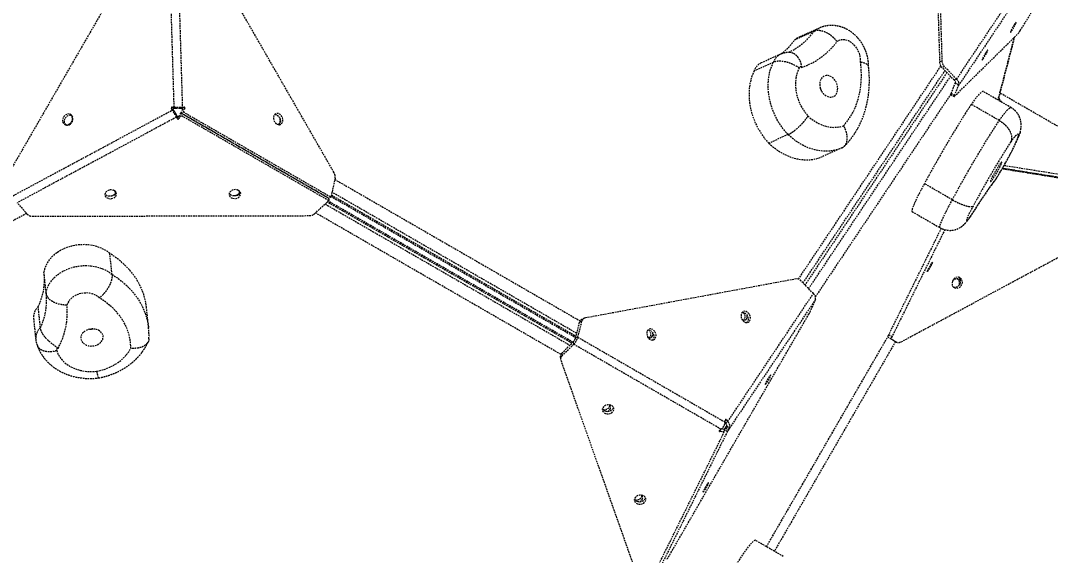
# Model space of a CAD drawing. Header units: millimetres. Extents: x -5934 to 4978, y -3536 to 3518.
# Drawn here: x -1620 to -827, y 339 to 751 of the extents above; entities that cross this region are included whole.
import ezdxf

# ---------------------------------------------------------------- set-up
doc = ezdxf.new("R2010")
doc.units = ezdxf.units.MM
doc.linetypes.add('HIDDEN', pattern=[1.905, 1.27, -0.635])
for name, color, linetype in [('DIKOM_ОБЪЕКТ', 7, 'Continuous'), ('DIKOM_РАЗМЕР_ЗОНА', 7, 'Continuous'), ('DIKOM_РАЗМЕР_ОБЪЕКТА', 7, 'Continuous')]:
    doc.layers.add(name, color=color, linetype=linetype)
doc.styles.add('style1', font='arialbd.ttf', dxfattribs={"width": 0.8})
doc.dimstyles.new('1-50', dxfattribs={"dimtxt": 300, "dimasz": 200, "dimexe": 100, "dimexo": 0, "dimgap": 100, "dimtad": 1, "dimtxsty": 'style1', "dimcen": 200, "dimclrd": 7, "dimclre": 7, "dimclrt": 7, "dimadec": 1, "dimazin": 2, "dimtfac": 1, "dimtmove": 0, "dimatfit": 2, "dimfxl": 0, "dimlwd": 25, "dimlwe": 18, "dimarcsym": 0})

# ---------------------------------------------------------------- blocks, each defined once
blk = doc.blocks.new('*D0')
at = {"layer": 'Defpoints', "color": 0, "transparency": 16777216}
for p in [(-2296.89, 639), (2643.2, 244.5), (2643.2, -1241.2)]:
    blk.add_point(p, dxfattribs=at)
at = {"layer": 'DIKOM_РАЗМЕР_ОБЪЕКТА', "color": 7, "lineweight": 18, "transparency": 16777216}
for p, q in [((-2296.89, 639), (-2296.89, -1341.2)), ((2643.2, 244.5), (2643.2, -1341.2))]:
    blk.add_line(p, q, dxfattribs=at)
at = {"layer": 'DIKOM_РАЗМЕР_ОБЪЕКТА', "color": 7, "lineweight": 25, "transparency": 16777216}
blk.add_line((-2096.89, -1241.2), (2443.2, -1241.2), dxfattribs=at)
at = {"layer": 'DIKOM_РАЗМЕР_ОБЪЕКТА', "color": 7, "transparency": 16777216}
for points in [[(-2096.89, -1207.86), (-2096.89, -1274.53), (-2296.89, -1241.2)], [(2443.2, -1207.86), (2443.2, -1274.53), (2643.2, -1241.2)]]:
    blk.add_solid(points, dxfattribs=at)
at = {"layer": 'DIKOM_РАЗМЕР_ОБЪЕКТА', "color": 7, "transparency": 16777216, "insert": (101.53, -873.15), "char_height": 300, "attachment_point": 5, "style": 'style1'}
blk.add_mtext('{\\fArial|b0|i0|c204|p34;\\H1.75x;4950}', dxfattribs=at)
blk = doc.blocks.new('*D1')
at = {"layer": 'Defpoints', "color": 0, "transparency": 16777216}
for p in [(-1315.67, 1399.62), (-2761.53, -516.72), (2199.14, -516.72)]:
    blk.add_point(p, dxfattribs=at)
at = {"layer": 'DIKOM_РАЗМЕР_ОБЪЕКТА', "color": 7, "lineweight": 18, "transparency": 16777216}
for p, q in [((-1315.67, 1399.62), (-2861.53, 1399.62)), ((2199.14, -516.72), (-2861.53, -516.72))]:
    blk.add_line(p, q, dxfattribs=at)
at = {"layer": 'DIKOM_РАЗМЕР_ОБЪЕКТА', "color": 7, "lineweight": 25, "transparency": 16777216}
blk.add_line((-2761.53, 1199.62), (-2761.53, -316.72), dxfattribs=at)
at = {"layer": 'DIKOM_РАЗМЕР_ОБЪЕКТА', "color": 7, "transparency": 16777216}
for points in [[(-2794.86, 1199.62), (-2728.19, 1199.62), (-2761.53, 1399.62)], [(-2794.86, -316.72), (-2728.19, -316.72), (-2761.53, -516.72)]]:
    blk.add_solid(points, dxfattribs=at)
at = {"layer": 'DIKOM_РАЗМЕР_ОБЪЕКТА', "color": 7, "transparency": 16777216, "insert": (-3129.58, 684.6), "char_height": 300, "attachment_point": 5, "rotation": 90, "style": 'style1'}
blk.add_mtext('{\\fArial|b0|i0|c204|p34;\\H1.75x;1950}', dxfattribs=at)
blk = doc.blocks.new('*D2')
at = {"layer": 'Defpoints', "color": 0, "transparency": 16777216}
for p in [(-2311.07, 3518.49), (-5291.95, -2644.37), (2643.33, -2644.37)]:
    blk.add_point(p, dxfattribs=at)
at = {"layer": 'DIKOM_РАЗМЕР_ЗОНА', "color": 7, "lineweight": 18, "transparency": 16777216}
for p, q in [((-2311.07, 3518.49), (-5391.95, 3518.49)), ((2643.33, -2644.37), (-5391.95, -2644.37))]:
    blk.add_line(p, q, dxfattribs=at)
at = {"layer": 'DIKOM_РАЗМЕР_ЗОНА', "color": 7, "lineweight": 25, "transparency": 16777216}
blk.add_line((-5291.95, 3318.49), (-5291.95, -2444.37), dxfattribs=at)
at = {"layer": 'DIKOM_РАЗМЕР_ЗОНА', "color": 7, "transparency": 16777216}
for points in [[(-5325.28, 3318.49), (-5258.61, 3318.49), (-5291.95, 3518.49)], [(-5325.28, -2444.37), (-5258.61, -2444.37), (-5291.95, -2644.37)]]:
    blk.add_solid(points, dxfattribs=at)
at = {"layer": 'DIKOM_РАЗМЕР_ЗОНА', "color": 7, "transparency": 16777216, "insert": (-5660, 631.36), "char_height": 300, "attachment_point": 5, "rotation": 90, "style": 'style1'}
blk.add_mtext('{\\fArial|b0|i0|c204|p34;\\H1.75x;6150}', dxfattribs=at)
blk = doc.blocks.new('*D3')
at = {"layer": 'Defpoints', "color": 0, "transparency": 16777216}
for p in [(-4645.22, 715.38), (4976.69, 143.64), (4976.69, -3436.45)]:
    blk.add_point(p, dxfattribs=at)
at = {"layer": 'DIKOM_РАЗМЕР_ЗОНА', "color": 7, "lineweight": 18, "transparency": 16777216}
for p, q in [((-4645.22, 715.38), (-4645.22, -3536.45)), ((4976.69, 143.64), (4976.69, -3536.45))]:
    blk.add_line(p, q, dxfattribs=at)
at = {"layer": 'DIKOM_РАЗМЕР_ЗОНА', "color": 7, "lineweight": 25, "transparency": 16777216}
blk.add_line((-4445.22, -3436.45), (4776.69, -3436.45), dxfattribs=at)
at = {"layer": 'DIKOM_РАЗМЕР_ЗОНА', "color": 7, "transparency": 16777216}
for points in [[(-4445.22, -3403.11), (-4445.22, -3469.78), (-4645.22, -3436.45)], [(4776.69, -3403.11), (4776.69, -3469.78), (4976.69, -3436.45)]]:
    blk.add_solid(points, dxfattribs=at)
at = {"layer": 'DIKOM_РАЗМЕР_ЗОНА', "color": 7, "transparency": 16777216, "insert": (87.74, -3068.4), "char_height": 300, "attachment_point": 5, "style": 'style1'}
blk.add_mtext('{\\fArial|b0|i0|c204|p34;\\H1.75x;9600}', dxfattribs=at)

msp = doc.modelspace()

# ---------------------------------------------------------------- linework, layer by layer
at = {"layer": 'DIKOM_ОБЪЕКТ', "color": 7, "linetype": 'HIDDEN', "lineweight": 15}
for p, q in [((-918.229, 923.556), (-912.098, 719.335)), ((-916.452, 924.351), (-910.321, 720.131)), ((-1522.399, 818.884), (-1629.819, 632.844)), ((-1501.923, 684.555), (-1506.097, 823.875)), ((-1499.811, 823.888), (-1495.637, 684.568)), ((-1378.64, 633.908), (-1484.949, 818.962)), ((-898.964, 706.068), (-832.984, 804.884)), ((-831.363, 800.305), (-897.343, 701.49)), ((-849.966, 743.533), (-841.682, 756.858)), ((-1009.048, 742.896), (-1023.856, 736.269)), ((-1004.958, 745.484), (-1019.766, 738.857)), ((-900.663, 692.853), (-851.735, 741.035)), ((-867.062, 689.945), (-854.512, 738.301)), ((-866.811, 689.799), (-854.123, 738.684)), ((-1034.726, 725.272), (-1049.534, 718.645)), ((-1040.289, 719.029), (-1055.097, 712.402)), ((-1020.847, 551.861), (-911.122, 716.181)), ((-912.098, 719.335), (-910.321, 720.131)), ((-908.546, 715.953), (-910.323, 715.157)), ((-900.741, 705.273), (-910.323, 715.157)), ((-898.964, 706.068), (-908.546, 715.953)), ((-1017.304, 548.916), (-907.938, 712.697)), ((-906.458, 711.171), (-1015.824, 547.389)), ((-1012.994, 544.469), (-903.628, 708.251)), ((-903.244, 695.164), (-899.931, 702.984)), ((-898.964, 706.068), (-900.741, 705.273)), ((-900.656, 693.67), (-897.343, 701.49)), ((-897.343, 701.49), (-899.931, 702.984)), ((-903.467, 694.567), (-1007.796, 538.329)), ((-903.493, 694.205), (-900.905, 692.711)), ((-903.244, 695.164), (-900.656, 693.67)), ((-856.935, 684.097), (-878.498, 696.547)), ((-866.457, 691.161), (-864.71, 688.586)), ((-763.37, 636.391), (-865.386, 695.287)), ((-1503.246, 682.264), (-1503.99, 683.471)), ((-1502.624, 682.682), (-1503.99, 683.471)), ((-1503.34, 684.596), (-1501.923, 684.555)), ((-1501.974, 683.807), (-1503.34, 684.596)), ((-1501.88, 681.476), (-1502.624, 682.682)), ((-1501.974, 683.807), (-1500.557, 683.766)), ((-1500.557, 683.766), (-1501.923, 684.555)), ((-1497.414, 683.773), (-1495.637, 684.568)), ((-1497.414, 683.773), (-1496.149, 683.82)), ((-1495.505, 682.697), (-1496.779, 680.115)), ((-1496.149, 683.82), (-1494.372, 684.615)), ((-1495.637, 684.568), (-1494.372, 684.615)), ((-1495.505, 682.697), (-1493.727, 683.492)), ((-1493.727, 683.492), (-1495.002, 680.91)), ((-866.169, 674.216), (-887.732, 686.666)), ((-1625.992, 616.23), (-1503.246, 682.264)), ((-1500.114, 676.814), (-1622.86, 610.779)), ((-1501.88, 681.476), (-1503.246, 682.264)), ((-1500.314, 678.75), (-1500.114, 676.814)), ((-1499.722, 677.632), (-1500.314, 678.75)), ((-1499.522, 675.695), (-1500.114, 676.814)), ((-1499.722, 677.632), (-1499.522, 675.695)), ((-1496.829, 680.029), (-1498.428, 677.634)), ((-1498.428, 677.634), (-1498.228, 675.698)), ((-1496.629, 678.092), (-1498.228, 675.698)), ((-1496.829, 680.029), (-1496.629, 678.092)), ((-1382.984, 614.297), (-1496.829, 680.029)), ((-1496.779, 680.115), (-1495.002, 680.91)), ((-1496.779, 680.115), (-1382.934, 614.383)), ((-1382.785, 612.36), (-1496.629, 678.092)), ((-1495.002, 680.91), (-1381.157, 615.178)), ((-1028.905, 663.312), (-1043.713, 656.685)), ((-987.331, 653.075), (-1002.139, 646.447)), ((-754.936, 619.33), (-863.988, 636.788)), ((-756.302, 620.119), (-863.687, 637.31)), ((-863.637, 637.397), (-756.305, 620.214)), ((-862.364, 639.607), (-755.028, 622.424)), ((-1377.904, 629.679), (-1381.157, 615.178)), ((-1378.112, 628.754), (-1189.045, 519.596)), ((-902.262, 613.032), (-923.825, 625.481)), ((-1393.717, 602.294), (-1382.785, 612.36)), ((-1195.395, 502.424), (-1383.95, 611.286)), ((-1194.622, 503.185), (-1383.145, 612.028)), ((-1382.984, 614.297), (-1382.785, 612.36)), ((-1381.157, 615.178), (-1382.934, 614.383)), ((-1381.044, 615.686), (-1192.514, 506.838)), ((-1380.804, 616.754), (-1192.241, 507.888)), ((-1191.693, 509.999), (-1380.322, 618.904)), ((-1615.083, 601.937), (-1622.86, 610.779)), ((-1385.571, 609.794), (-1196.95, 500.893)), ((-933.305, 603.95), (-911.742, 591.501)), ((-1615.593, 602.516), (-1820.083, 492.49)), ((-1611.164, 600.371), (-1397.747, 600.816)), ((-1203.939, 493.803), (-1392.997, 602.956)), ((-941.67, 503.538), (-762.279, 600.066)), ((-910.875, 591.08), (-951.326, 509.112)), ((-908.08, 590.006), (-948.739, 507.618)), ((-1549.809, 555.518), (-1551.474, 571.656)), ((-1600.575, 541.124), (-1602.239, 557.261)), ((-1022.581, 552.014), (-1185.202, 521.881)), ((-1009.369, 540.73), (-1018.951, 550.615)), ((-1600.576, 541.114), (-1600.446, 539.963)), ((-1075.354, 441.92), (-1009.369, 540.73)), ((-1007.748, 536.151), (-1073.733, 437.341)), ((-1011.061, 528.331), (-1007.748, 536.151)), ((-1604.98, 514.428), (-1606.645, 530.566)), ((-1521.597, 514.024), (-1523.262, 530.162)), ((-1120.036, 339.239), (-1012.924, 524.735)), ((-1610.281, 521.528), (-1608.617, 505.391)), ((-1192.653, 506.303), (-1189.473, 518.553)), ((-1190.876, 507.098), (-1187.696, 519.348)), ((-1187.696, 519.348), (-1189.473, 518.553)), ((-1185.865, 521.675), (-1187.642, 520.88)), ((-951.326, 509.112), (-948.739, 507.618)), ((-1203.25, 494.693), (-1194.23, 503.571)), ((-1203.05, 492.757), (-1194.031, 501.634)), ((-1194.031, 501.634), (-1194.23, 503.571)), ((-1080.511, 436.085), (-1194.031, 501.634)), ((-1190.876, 507.098), (-1192.653, 506.303)), ((-1190.876, 507.098), (-1077.357, 441.549)), ((-1045.504, 345.501), (-952.057, 507.356)), ((-1045.479, 345.487), (-952.07, 507.278)), ((-946.081, 503.705), (-1039.441, 342.001)), ((-952.048, 507.149), (-952.12, 507.191)), ((-952.048, 507.149), (-952.12, 507.191)), ((-949.455, 505.651), (-952.042, 507.145)), ((-948.731, 505.234), (-949.455, 505.651)), ((-945.681, 503.473), (-949.094, 505.444)), ((-947.047, 504.262), (-948.803, 505.276)), ((-947.047, 504.262), (-945.681, 503.473)), ((-1203.25, 494.693), (-1203.05, 492.757)), ((-1204.351, 491.944), (-1204.151, 490.008)), ((-1203.998, 489.331), (-1148.962, 333.879)), ((-1077.193, 437.062), (-1078.155, 435.958)), ((-1077.357, 441.549), (-1077.252, 443.043)), ((-1077.27, 442.776), (-1076.268, 443.225)), ((-1077.193, 437.062), (-1074.605, 435.568)), ((-1077.131, 441.125), (-1075.354, 441.92)), ((-1076.321, 438.835), (-1076.543, 438.187)), ((-1076.543, 438.187), (-1073.956, 436.692)), ((-1076.321, 438.835), (-1073.733, 437.341)), ((-1076.268, 443.225), (-1075.354, 441.92)), ((-1073.733, 437.341), (-1073.956, 436.692)), ((-1130.775, 327.157), (-1078.031, 434.008)), ((-1075.567, 434.464), (-1128.312, 327.613)), ((-1081.753, 435.248), (-1080.511, 436.085)), ((-1081.531, 435.397), (-1081.419, 434.305)), ((-1078.031, 434.008), (-1081.419, 434.305)), ((-1078.23, 435.944), (-1080.453, 436.139)), ((-1078.23, 435.944), (-1078.031, 434.008)), ((-1078.155, 435.958), (-1078.218, 435.829)), ((-1078.155, 435.958), (-1075.567, 434.464)), ((-1074.605, 435.568), (-1075.567, 434.464)), ((-1032.524, 338.007), (-1054.087, 350.457))]:
    msp.add_line(p, q, dxfattribs=at)
at = {"layer": 'DIKOM_ОБЪЕКТ', "color": 7, "linetype": 'HIDDEN', "lineweight": 15, "flags": 128}
for points in [[(-854.609, 748.045), (-855.252, 746.997), (-855.892, 745.888), (-856.479, 744.807), (-856.965, 743.842), (-857.31, 743.071), (-857.487, 742.556), (-857.48, 742.34), (-857.292, 742.439), (-856.936, 742.846), (-856.442, 743.527), (-855.85, 744.428), (-855.208, 745.476), (-854.567, 746.585), (-853.98, 747.666), (-853.494, 748.631), (-853.149, 749.402), (-852.973, 749.917), (-852.979, 750.133), (-853.168, 750.034), (-853.523, 749.627), (-854.017, 748.946), (-854.609, 748.045)], [(-1019.766, 738.857), (-1021.863, 737.735), (-1023.856, 736.269)], [(-1009.048, 742.896), (-1007.055, 744.362), (-1004.964, 745.482)], [(-972.976, 719.198), (-972.981, 721.388), (-973.292, 723.621), (-973.903, 725.837), (-974.797, 727.975), (-975.949, 729.976), (-977.328, 731.786), (-978.895, 733.355), (-980.609, 734.639), (-982.421, 735.605), (-984.283, 736.225), (-986.143, 736.483), (-987.95, 736.371), (-989.656, 735.892), (-991.213, 735.06)], [(-876.538, 726.451), (-877.18, 725.403), (-877.821, 724.294), (-878.408, 723.213), (-878.893, 722.248), (-879.238, 721.477), (-879.415, 720.962), (-879.409, 720.746), (-879.22, 720.845), (-878.864, 721.252), (-878.37, 721.933), (-877.778, 722.834), (-877.136, 723.881), (-876.495, 724.991), (-875.908, 726.071), (-875.423, 727.037), (-875.077, 727.808), (-874.901, 728.323), (-874.907, 728.539), (-875.096, 728.44), (-875.452, 728.033), (-875.945, 727.352), (-876.538, 726.451)], [(-1028.905, 663.312), (-1031.436, 666.179), (-1033.784, 669.258), (-1035.929, 672.525), (-1037.856, 675.954), (-1039.548, 679.517), (-1040.992, 683.185), (-1042.176, 686.928), (-1043.09, 690.717), (-1043.727, 694.521), (-1044.082, 698.309), (-1044.152, 702.051), (-1043.937, 705.715), (-1043.437, 709.274), (-1042.658, 712.697), (-1041.606, 715.957), (-1040.289, 719.029)], [(-1020.255, 714.713), (-1021.393, 712.238), (-1022.262, 709.566), (-1022.85, 706.73), (-1023.15, 703.766), (-1023.159, 700.711), (-1022.876, 697.604), (-1022.304, 694.483), (-1021.452, 691.388), (-1020.33, 688.358), (-1018.951, 685.429), (-1017.334, 682.64), (-1015.498, 680.025), (-1013.466, 677.617)], [(-1018.475, 715.171), (-1018.729, 715.402), (-1019.011, 715.557), (-1019.304, 715.625), (-1019.585, 715.601), (-1019.837, 715.488), (-1020.041, 715.292), (-1020.184, 715.028), (-1020.255, 714.713)], [(-986.026, 670.157), (-983.49, 673.16), (-981.187, 676.427), (-979.129, 679.941), (-977.327, 683.682), (-975.79, 687.631), (-974.528, 691.767), (-973.546, 696.066), (-972.85, 700.507), (-972.443, 705.066), (-972.329, 709.717), (-972.507, 714.436), (-972.976, 719.198)], [(-1055.097, 712.402), (-1056.414, 709.33), (-1057.466, 706.07), (-1058.245, 702.646), (-1058.745, 699.088), (-1058.96, 695.423), (-1058.89, 691.682), (-1058.535, 687.894), (-1057.898, 684.09), (-1056.984, 680.301), (-1055.8, 676.558), (-1054.356, 672.89), (-1052.664, 669.327), (-1050.738, 665.898), (-1048.592, 662.631), (-1046.244, 659.551), (-1043.713, 656.685)], [(-993.969, 706.686), (-995.242, 707.693), (-996.61, 708.409), (-998.016, 708.803), (-999.402, 708.859), (-1000.712, 708.576), (-1001.891, 707.964), (-1002.893, 707.05), (-1003.676, 705.869), (-1004.207, 704.472), (-1004.466, 702.914), (-1004.44, 701.26), (-1004.133, 699.577), (-1003.555, 697.934), (-1002.731, 696.399), (-1001.694, 695.034), (-1000.487, 693.896), (-999.16, 693.03), (-997.766, 692.473), (-996.363, 692.247), (-995.008, 692.36), (-993.757, 692.81), (-992.661, 693.577), (-991.764, 694.63), (-991.104, 695.926), (-990.707, 697.411), (-990.59, 699.025), (-990.757, 700.702), (-991.202, 702.374), (-991.906, 703.971), (-992.842, 705.428), (-993.969, 706.686)], [(-900.656, 693.67), (-900.776, 693.372), (-900.863, 693.126), (-900.917, 692.934), (-900.935, 692.799), (-900.918, 692.723), (-900.867, 692.706), (-900.781, 692.75), (-900.663, 692.853)], [(-878.498, 696.547), (-878.601, 696.589), (-879.107, 696.522), (-879.809, 696.106), (-880.702, 695.344), (-881.779, 694.244), (-883.031, 692.813), (-884.448, 691.064), (-886.019, 689.009), (-887.732, 686.666)], [(-887.732, 686.666), (-890.42, 682.514), (-893.171, 678.189), (-895.973, 673.713), (-898.812, 669.107), (-901.675, 664.392), (-904.549, 659.59), (-907.419, 654.725), (-910.272, 649.818), (-913.096, 644.894), (-915.876, 639.975), (-918.599, 635.084), (-921.253, 630.245), (-923.825, 625.481)], [(-866.169, 674.216), (-864.456, 676.559), (-862.885, 678.614), (-861.468, 680.364), (-860.216, 681.794), (-859.139, 682.895), (-858.246, 683.656), (-857.544, 684.072), (-857.038, 684.14), (-856.935, 684.097)], [(-1581.829, 671.573), (-1580.947, 672.482), (-1580.305, 673.59), (-1579.955, 674.808), (-1579.924, 676.036), (-1580.216, 677.175), (-1580.807, 678.133), (-1581.648, 678.831), (-1582.672, 679.215), (-1583.796, 679.252), (-1584.929, 678.939), (-1585.979, 678.302), (-1586.86, 677.393), (-1587.502, 676.285), (-1587.853, 675.068), (-1587.884, 673.84), (-1587.592, 672.701), (-1587.001, 671.743), (-1586.16, 671.044), (-1585.136, 670.661), (-1584.012, 670.624), (-1582.879, 670.936), (-1581.829, 671.573)], [(-1585.423, 670.73), (-1585.635, 670.954), (-1586.226, 671.912), (-1586.518, 673.051), (-1586.487, 674.279), (-1586.136, 675.496), (-1585.494, 676.605), (-1584.613, 677.514), (-1583.563, 678.151), (-1582.43, 678.463), (-1581.306, 678.426), (-1581.019, 678.357)], [(-1582.235, 678.482), (-1581.649, 678.343), (-1580.926, 677.98)], [(-1423.666, 679.36), (-1424.462, 678.782), (-1425.04, 677.92), (-1425.354, 676.844), (-1425.378, 675.641), (-1425.111, 674.408), (-1424.574, 673.245), (-1423.81, 672.247), (-1422.882, 671.494), (-1421.864, 671.048), (-1420.839, 670.944), (-1419.891, 671.191), (-1419.095, 671.769), (-1418.517, 672.631), (-1418.203, 673.707), (-1418.179, 674.911), (-1418.446, 676.144), (-1418.984, 677.306), (-1419.747, 678.304), (-1420.676, 679.057), (-1421.693, 679.503), (-1422.718, 679.607), (-1423.666, 679.36)], [(-1424.429, 678.816), (-1423.471, 678.708), (-1422.453, 678.262), (-1421.524, 677.509), (-1420.761, 676.511), (-1420.223, 675.348), (-1419.956, 674.116), (-1419.98, 672.912), (-1420.294, 671.836), (-1420.872, 670.974), (-1420.905, 670.94)], [(-1013.466, 677.617), (-1010.922, 675.467), (-1008.26, 673.593), (-1005.506, 672.015), (-1002.689, 670.748), (-999.835, 669.804), (-996.975, 669.194), (-994.135, 668.923), (-991.346, 668.995), (-988.633, 669.407), (-986.026, 670.157)], [(-902.262, 613.032), (-899.69, 617.796), (-897.036, 622.635), (-894.313, 627.525), (-891.533, 632.444), (-888.709, 637.368), (-885.856, 642.275), (-882.985, 647.141), (-880.112, 651.943), (-877.249, 656.658), (-874.41, 661.264), (-871.608, 665.74), (-868.857, 670.064), (-866.169, 674.216)], [(-987.331, 653.075), (-990.543, 651.856), (-993.894, 651.016), (-997.357, 650.559), (-1000.904, 650.489), (-1004.508, 650.808), (-1008.14, 651.512), (-1011.77, 652.596), (-1015.371, 654.052), (-1018.912, 655.867), (-1022.367, 658.027), (-1025.707, 660.516), (-1028.905, 663.312)], [(-867.792, 630.547), (-866.161, 633.232), (-864.523, 635.991), (-862.9, 638.791), (-861.311, 641.596), (-859.777, 644.371), (-858.316, 647.081), (-856.948, 649.692), (-855.689, 652.172), (-854.554, 654.489), (-853.559, 656.614), (-852.716, 658.521), (-852.035, 660.186), (-851.525, 661.588)], [(-851.525, 661.588), (-851.32, 662.558), (-851.294, 663.232), (-851.448, 663.602), (-851.779, 663.665), (-852.286, 663.421), (-852.961, 662.872), (-853.8, 662.023), (-854.792, 660.882), (-855.93, 659.463), (-857.2, 657.777)], [(-1043.713, 656.685), (-1040.515, 653.888), (-1037.175, 651.4), (-1033.72, 649.24), (-1030.179, 647.425), (-1026.578, 645.969), (-1022.948, 644.885), (-1019.316, 644.181), (-1015.712, 643.862), (-1012.165, 643.932), (-1008.702, 644.389), (-1005.351, 645.229), (-1002.139, 646.447)], [(-857.2, 657.777), (-859.576, 654.075), (-862.004, 650.222), (-864.471, 646.241), (-866.965, 642.152), (-869.472, 637.976), (-871.978, 633.737), (-874.471, 629.457), (-876.936, 625.16), (-879.36, 620.867), (-881.731, 616.603), (-884.036, 612.39), (-886.262, 608.25)], [(-872.787, 627.696), (-872.855, 627.273), (-872.744, 627.151), (-872.46, 627.336), (-872.012, 627.819), (-871.421, 628.581), (-870.709, 629.591), (-869.907, 630.807), (-869.047, 632.179), (-868.164, 633.652), (-867.295, 635.165), (-866.474, 636.656), (-865.736, 638.065), (-865.111, 639.332), (-864.624, 640.407), (-864.295, 641.246), (-864.139, 641.814), (-864.16, 642.088), (-864.359, 642.056), (-864.727, 641.72), (-865.249, 641.095), (-865.904, 640.204), (-866.664, 639.086), (-867.5, 637.784), (-868.376, 636.354), (-869.257, 634.854), (-870.106, 633.344), (-870.89, 631.887), (-871.575, 630.542), (-872.133, 629.364), (-872.543, 628.403), (-872.787, 627.696)], [(-868.632, 629.446), (-868.661, 629.334), (-868.642, 629.302), (-868.576, 629.353), (-868.467, 629.483), (-868.324, 629.683), (-868.156, 629.939), (-867.975, 630.234), (-867.792, 630.547)], [(-1553.925, 619.617), (-1554.703, 618.809), (-1555.165, 617.878), (-1555.272, 616.9), (-1555.016, 615.955), (-1554.418, 615.118), (-1553.526, 614.457), (-1552.412, 614.026), (-1551.166, 613.86), (-1549.891, 613.973), (-1548.688, 614.355), (-1547.655, 614.975), (-1546.876, 615.783), (-1546.415, 616.713), (-1546.308, 617.691), (-1546.563, 618.637), (-1547.162, 619.474), (-1548.054, 620.135), (-1549.168, 620.565), (-1550.413, 620.731), (-1551.689, 620.619), (-1552.892, 620.237), (-1553.925, 619.617)], [(-1547.165, 619.21), (-1547.168, 619.052), (-1547.398, 618.121), (-1547.973, 617.268), (-1548.843, 616.569), (-1549.928, 616.086), (-1551.134, 615.861), (-1551.76, 615.854)], [(-1458.276, 619.816), (-1459.054, 619.008), (-1459.516, 618.078), (-1459.623, 617.1), (-1459.367, 616.154), (-1458.769, 615.317), (-1457.877, 614.656), (-1456.763, 614.226), (-1455.518, 614.06), (-1454.242, 614.172), (-1453.039, 614.554), (-1452.006, 615.174), (-1451.228, 615.982), (-1450.766, 616.913), (-1450.659, 617.891), (-1450.915, 618.836), (-1451.513, 619.673), (-1452.405, 620.334), (-1453.519, 620.765), (-1454.764, 620.93), (-1456.04, 620.818), (-1457.243, 620.436), (-1458.276, 619.816)], [(-1451.515, 619.39), (-1451.519, 619.257), (-1451.748, 618.326), (-1452.323, 617.473), (-1453.192, 616.773), (-1454.277, 616.289), (-1455.483, 616.064), (-1456.126, 616.057)], [(-923.825, 625.481), (-925.323, 622.743), (-926.741, 620.083), (-928.061, 617.534), (-929.266, 615.127), (-930.343, 612.891), (-931.277, 610.856), (-932.058, 609.045), (-932.675, 607.481), (-933.121, 606.183), (-933.39, 605.167), (-933.48, 604.446), (-933.388, 604.028), (-933.305, 603.95)], [(-1547.855, 616.911), (-1548.887, 616.291), (-1550.09, 615.91), (-1551.366, 615.797), (-1552.612, 615.963), (-1553.725, 616.394), (-1554.618, 617.054), (-1555.181, 617.822)], [(-1452.206, 617.111), (-1453.239, 616.491), (-1454.442, 616.109), (-1455.718, 615.997), (-1456.963, 616.162), (-1458.077, 616.593), (-1458.969, 617.254), (-1459.532, 618.021)], [(-911.742, 591.501), (-911.825, 591.579), (-911.916, 591.996), (-911.827, 592.717), (-911.557, 593.733), (-911.111, 595.031), (-910.494, 596.595), (-909.714, 598.406), (-908.779, 600.442), (-907.703, 602.677), (-906.497, 605.084), (-905.178, 607.633), (-903.76, 610.294), (-902.262, 613.032)], [(-886.262, 608.25), (-887.358, 606.265), (-888.371, 604.359), (-889.272, 602.584), (-890.037, 600.989), (-890.645, 599.617), (-891.079, 598.507), (-891.328, 597.688), (-891.384, 597.183), (-891.246, 597.005), (-890.918, 597.16), (-890.409, 597.644), (-889.733, 598.442), (-888.908, 599.534), (-887.957, 600.889)], [(-1551.474, 571.656), (-1553.698, 573.332), (-1556.166, 574.799), (-1558.847, 576.037), (-1561.708, 577.032), (-1564.714, 577.772), (-1567.827, 578.247), (-1571.009, 578.452), (-1574.222, 578.383), (-1577.424, 578.042), (-1580.578, 577.434), (-1583.644, 576.565), (-1586.584, 575.446), (-1589.361, 574.09), (-1591.943, 572.516), (-1594.296, 570.742), (-1596.393, 568.79), (-1598.206, 566.684), (-1599.714, 564.45), (-1600.898, 562.116), (-1601.743, 559.71), (-1602.239, 557.261)], [(-1523.262, 530.162), (-1523.429, 531.574), (-1524.193, 535.832), (-1525.341, 540.024), (-1526.867, 544.129), (-1528.764, 548.128), (-1531.023, 552.002), (-1533.634, 555.733), (-1536.584, 559.304), (-1539.859, 562.697), (-1543.444, 565.897), (-1547.322, 568.887), (-1551.474, 571.656)], [(-918.786, 561.781), (-918.216, 562.845), (-917.756, 563.777), (-917.443, 564.502), (-917.302, 564.959), (-917.346, 565.114), (-917.569, 564.951), (-917.955, 564.486), (-918.473, 563.756), (-919.079, 562.819), (-919.725, 561.753), (-920.359, 560.642), (-920.929, 559.577), (-921.39, 558.645), (-921.703, 557.921), (-921.843, 557.463), (-921.8, 557.309), (-921.576, 557.471), (-921.19, 557.936), (-920.673, 558.666), (-920.067, 559.603), (-919.42, 560.67), (-918.786, 561.781)], [(-1600.575, 541.124), (-1600.078, 543.572), (-1599.233, 545.978), (-1598.049, 548.312), (-1596.541, 550.546), (-1594.728, 552.652), (-1592.632, 554.604), (-1590.278, 556.378), (-1587.697, 557.953), (-1584.919, 559.308), (-1581.979, 560.427), (-1578.913, 561.296), (-1575.76, 561.905), (-1572.557, 562.246), (-1569.344, 562.314), (-1566.162, 562.109), (-1563.049, 561.635), (-1560.043, 560.895), (-1557.182, 559.899), (-1554.501, 558.661), (-1552.033, 557.194), (-1549.809, 555.518)], [(-1549.809, 555.518), (-1545.657, 552.75), (-1541.779, 549.759), (-1538.194, 546.559), (-1534.919, 543.166), (-1531.969, 539.596), (-1529.359, 535.865), (-1527.099, 531.99), (-1525.202, 527.991), (-1523.676, 523.886), (-1522.528, 519.695), (-1521.764, 515.436), (-1521.601, 514.068)], [(-902.252, 550.189), (-902.54, 548.962), (-902.505, 547.744), (-902.151, 546.634), (-901.505, 545.723), (-900.621, 545.083), (-899.57, 544.768), (-898.437, 544.801), (-897.314, 545.182), (-896.291, 545.878), (-895.453, 546.834), (-894.865, 547.972), (-894.577, 549.199), (-894.612, 550.417), (-894.966, 551.527), (-895.612, 552.438), (-896.496, 553.078), (-897.547, 553.393), (-898.68, 553.359), (-899.803, 552.979), (-900.826, 552.283), (-901.664, 551.327), (-902.252, 550.189)], [(-898.477, 552.126), (-898.224, 551.989), (-897.431, 551.298)], [(-1559.568, 537.349), (-1561.098, 538.608), (-1562.893, 539.645), (-1564.904, 540.431), (-1567.076, 540.945), (-1569.348, 541.172), (-1571.661, 541.107), (-1573.949, 540.751), (-1576.15, 540.114), (-1578.204, 539.213), (-1580.054, 538.073), (-1581.651, 536.726), (-1582.95, 535.208), (-1583.915, 533.56), (-1584.521, 531.828)], [(-1535.312, 498.579), (-1535.475, 502.349), (-1535.999, 506.085), (-1536.881, 509.766), (-1538.117, 513.373), (-1539.7, 516.885), (-1541.622, 520.285), (-1543.872, 523.554), (-1546.439, 526.674), (-1549.308, 529.629), (-1552.464, 532.403), (-1555.89, 534.981), (-1559.568, 537.349)], [(-1061.779, 518.528), (-1060.749, 518.354), (-1059.778, 518.532), (-1058.947, 519.046), (-1058.321, 519.856), (-1057.951, 520.896), (-1057.868, 522.082), (-1058.078, 523.317), (-1058.564, 524.501), (-1059.287, 525.539), (-1060.188, 526.347), (-1061.195, 526.858), (-1062.225, 527.032), (-1063.195, 526.855), (-1064.027, 526.34), (-1064.653, 525.53), (-1065.022, 524.49), (-1065.105, 523.304), (-1064.895, 522.069), (-1064.409, 520.885), (-1063.686, 519.847), (-1062.785, 519.039), (-1061.779, 518.528)], [(-1064.137, 526.233), (-1064.002, 526.237), (-1062.972, 526.063), (-1061.965, 525.551), (-1061.064, 524.744), (-1060.341, 523.706), (-1059.855, 522.521), (-1059.645, 521.286), (-1059.728, 520.101), (-1060.098, 519.061), (-1060.613, 518.357)], [(-1063.404, 526.178), (-1063.125, 525.834), (-1062.515, 524.771), (-1062.163, 523.601), (-1062.099, 522.426), (-1062.329, 521.353), (-1062.833, 520.475), (-1063.445, 519.941)], [(-1566.835, 513.252), (-1568.508, 512.809), (-1570.048, 512.121), (-1571.394, 511.218), (-1572.489, 510.136), (-1573.289, 508.919), (-1573.762, 507.618), (-1573.887, 506.285), (-1573.66, 504.975), (-1573.09, 503.742), (-1572.201, 502.636), (-1571.028, 501.702), (-1569.62, 500.98), (-1568.035, 500.497), (-1566.337, 500.275), (-1564.595, 500.321), (-1562.882, 500.635), (-1561.268, 501.204), (-1559.817, 502.003), (-1558.59, 503.001), (-1557.638, 504.157), (-1556.998, 505.422), (-1556.698, 506.746), (-1556.749, 508.074), (-1557.149, 509.352), (-1557.883, 510.528), (-1558.919, 511.553), (-1560.216, 512.385), (-1561.72, 512.991), (-1563.371, 513.345), (-1565.099, 513.434), (-1566.835, 513.252)], [(-1567.237, 513.171), (-1565.927, 513.231), (-1564.661, 513.437)], [(-1134.45, 505.063), (-1133.42, 504.888), (-1132.45, 505.066), (-1131.618, 505.581), (-1130.992, 506.391), (-1130.622, 507.431), (-1130.539, 508.616), (-1130.749, 509.851), (-1131.235, 511.036), (-1131.958, 512.074), (-1132.859, 512.881), (-1133.866, 513.393), (-1134.896, 513.567), (-1135.866, 513.389), (-1136.698, 512.874), (-1137.324, 512.064), (-1137.693, 511.024), (-1137.776, 509.839), (-1137.566, 508.604), (-1137.08, 507.419), (-1136.357, 506.381), (-1135.456, 505.574), (-1134.45, 505.063)], [(-1136.809, 512.768), (-1136.673, 512.771), (-1135.643, 512.597), (-1134.636, 512.086), (-1133.735, 511.278), (-1133.012, 510.24), (-1132.526, 509.056), (-1132.316, 507.821), (-1132.399, 506.635), (-1132.769, 505.595), (-1133.284, 504.892)], [(-1136.078, 512.713), (-1135.797, 512.366), (-1135.186, 511.304), (-1134.833, 510.134), (-1134.769, 508.959), (-1134.998, 507.885), (-1135.502, 507.007), (-1136.115, 506.471)], [(-1591.419, 498.436), (-1591.774, 498.365), (-1592.097, 498.227), (-1592.367, 498.032), (-1592.565, 497.792), (-1592.678, 497.524), (-1592.697, 497.247), (-1592.622, 496.98), (-1592.456, 496.741)], [(-1592.456, 496.741), (-1591.598, 494.398), (-1590.396, 492.159), (-1588.866, 490.051), (-1587.028, 488.101), (-1584.905, 486.333), (-1582.522, 484.769), (-1579.911, 483.428), (-1577.104, 482.329), (-1574.136, 481.484), (-1571.043, 480.905), (-1567.866, 480.597), (-1564.644, 480.566), (-1561.417, 480.812)], [(-1561.417, 480.812), (-1557.98, 481.618), (-1554.645, 482.679), (-1551.447, 483.983), (-1548.418, 485.519), (-1545.586, 487.269), (-1542.982, 489.218), (-1540.63, 491.345), (-1538.555, 493.63), (-1536.776, 496.049), (-1535.312, 498.579)], [(-1042.068, 478.119), (-1042.184, 478.147), (-1042.476, 477.861), (-1042.919, 477.284), (-1043.477, 476.463), (-1044.106, 475.464), (-1044.753, 474.369), (-1045.368, 473.266), (-1045.899, 472.245), (-1046.305, 471.388), (-1046.551, 470.764), (-1046.619, 470.425), (-1046.502, 470.397), (-1046.211, 470.683), (-1045.768, 471.26), (-1045.21, 472.081), (-1044.581, 473.079), (-1043.934, 474.174), (-1043.319, 475.278), (-1042.787, 476.299), (-1042.382, 477.156), (-1042.135, 477.78), (-1042.068, 478.119)], [(-1165.433, 454.575), (-1166.638, 454.85), (-1167.914, 454.849), (-1169.158, 454.573), (-1170.27, 454.043), (-1171.159, 453.303), (-1171.753, 452.413), (-1172.005, 451.445), (-1171.893, 450.476), (-1171.428, 449.587), (-1170.645, 448.848), (-1169.61, 448.32), (-1168.406, 448.046), (-1167.13, 448.046), (-1165.886, 448.323), (-1164.774, 448.853), (-1163.885, 449.592), (-1163.29, 450.483), (-1163.038, 451.451), (-1163.15, 452.419), (-1163.616, 453.309), (-1164.398, 454.047), (-1165.433, 454.575)], [(-1090.073, 394.984), (-1090.19, 395.012), (-1090.481, 394.725), (-1090.924, 394.148), (-1091.482, 393.328), (-1092.111, 392.329), (-1092.759, 391.234), (-1093.373, 390.131), (-1093.905, 389.109), (-1094.31, 388.252), (-1094.557, 387.629), (-1094.624, 387.289), (-1094.508, 387.261), (-1094.216, 387.548), (-1093.773, 388.124), (-1093.215, 388.945), (-1092.586, 389.944), (-1091.939, 391.039), (-1091.324, 392.142), (-1090.793, 393.164), (-1090.387, 394.021), (-1090.141, 394.644), (-1090.073, 394.984)], [(-1140.767, 384.905), (-1141.971, 385.18), (-1143.248, 385.179), (-1144.492, 384.903), (-1145.603, 384.373), (-1146.493, 383.633), (-1147.087, 382.743), (-1147.339, 381.775), (-1147.227, 380.807), (-1146.762, 379.917), (-1145.98, 379.178), (-1144.944, 378.65), (-1143.74, 378.376), (-1142.464, 378.376), (-1141.219, 378.653), (-1140.108, 379.183), (-1139.219, 379.922), (-1138.624, 380.813), (-1138.373, 381.781), (-1138.484, 382.749), (-1138.95, 383.639), (-1139.732, 384.377), (-1140.767, 384.905)], [(-1054.087, 350.457), (-1054.213, 350.501), (-1054.673, 350.411), (-1055.306, 350.014), (-1056.106, 349.313), (-1057.067, 348.315), (-1058.181, 347.027), (-1059.439, 345.459), (-1060.831, 343.626), (-1062.346, 341.54), (-1063.972, 339.219), (-1065.695, 336.682), (-1067.502, 333.949), (-1069.377, 331.043)]]:
    msp.add_lwpolyline(points, dxfattribs=at)
at = {"layer": 'DIKOM_ОБЪЕКТ', "color": 7, "linetype": 'HIDDEN', "lineweight": 15}
for centre, radius, start, end in [((-1048.288, 770.57), 48.017, 294.393282, 324.807093), ((-864.675, 752.076), 17.01, 319.528341, 329.852901), ((-1064.337, 765.121), 49.711, 307.053889, 324.521498), ((-1036.565, 768.595), 56.404, 288.707005, 323.519517), ((-1030.181, 715.622), 10.667, 115.284593, 161.371137), ((-1044.987, 708.993), 10.669, 115.223852, 161.36602), ((-905.708, 719.584), 6.394, 182.229184, 223.808326), ((-903.931, 720.379), 6.394, 182.229184, 223.808326), ((-1013.71, 693.323), 11.302, 17.532998, 30.687857), ((-902.174, 703.477), 2.297, 347.586849, 51.407632), ((-901.831, 702.477), 4.595, 347.592507, 51.401975), ((-902.083, 694.35), 1.417, 144.985606, 185.889887), ((-1585.023, 675.588), 4.711, 295.903136, 36.892063), ((-1424.004, 674.25), 3.877, 308.386828, 29.404256), ((-1583.73, 673.585), 3.033, 216.501528, 244.367794), ((-1584.861, 674.688), 3.839, 258.789379, 299.593395), ((-1421.229, 674.934), 3.713, 222.005307, 279.361177), ((-1383.817, 630.829), 6.024, 348.989723, 30.735506), ((-470.589, 339.274), 492.583, 143.908173, 147.919634), ((-1550.166, 617.034), 3.668, 20.60823, 75.163096), ((-1454.51, 617.242), 3.659, 20.545108, 74.560893), ((-1549.866, 619.656), 3.403, 306.22164, 343.79244), ((-1454.217, 619.855), 3.402, 306.224143, 343.802356), ((-1611.362, 605.564), 5.197, 224.266357, 272.188361), ((-1397.669, 606.839), 6.024, 269.259735, 311.006071), ((-1650.192, 551.494), 48.315, 334.331515, 4.076035), ((-1022.081, 547.901), 4.143, 40.927559, 96.935008), ((-898.856, 548.14), 3.935, 41.878079, 151.807027), ((-900.521, 550.045), 4.477, 257.669748, 343.319525), ((-900.653, 548.931), 3.997, 338.306208, 36.306227), ((-900.073, 550.411), 4.181, 336.747941, 43.496675), ((-1648.42, 535.323), 48.204, 334.312617, 5.525261), ((-1012.236, 537.139), 4.595, 347.593178, 51.397026), ((-1642.377, 526.372), 58.113, 331.267775, 5.387636), ((-1599.16, 522.303), 11.148, 132.172795, 183.986868), ((-1044.448, 543.346), 36.608, 329.445055, 335.785805), ((-1186.202, 517.864), 3.342, 115.520123, 168.111369), ((-1184.504, 518.7), 3.257, 102.385811, 168.527644), ((-1063.213, 522.615), 2.736, 258.41967, 326.842243), ((-1064.527, 523.328), 4.227, 328.488347, 5.518846), ((-1597.493, 506.165), 11.15, 132.177006, 183.964775), ((-1137.2, 509.859), 4.231, 328.503884, 5.536374), ((-947.757, 506.698), 4.309, 145.939459, 174.045492), ((-1198.673, 507.958), 6.243, 315.36239, 344.628949), ((-1202.91, 510.404), 12.48, 315.355909, 344.639761), ((-1135.882, 509.145), 2.735, 258.463427, 326.847544), ((-945.172, 505.206), 4.306, 145.934846, 174.062963), ((-943.733, 507.078), 4.097, 241.620957, 300.224195), ((-1200.943, 492.174), 3.416, 132.489904, 183.860995), ((-1200.894, 490.316), 3.256, 131.456337, 197.615328), ((-1167.913, 454.903), 5.018, 247.79046, 335.955631), ((-1169.262, 454.766), 3.161, 293.812982, 357.137983), ((-1168.304, 452.987), 2.734, 333.144957, 41.34784), ((-1168.721, 453.737), 3.647, 208.917925, 252.622302), ((-1170.445, 456.559), 5.291, 258.427623, 297.695663), ((-1169.571, 453.761), 4.215, 295.324332, 331.535862), ((-1144.054, 384.068), 3.648, 208.920913, 252.615963), ((-1145.775, 386.888), 5.289, 258.355589, 297.730228), ((-1143.247, 385.233), 5.019, 247.791642, 335.955657), ((-1144.591, 385.097), 3.16, 293.837543, 357.14896), ((-1144.898, 384.089), 4.211, 295.283926, 331.554147), ((-1143.633, 383.319), 2.734, 333.136997, 41.296603), ((-1152.92, 357.861), 37.791, 324.493287, 330.477979)]:
    msp.add_arc(centre, radius, start, end, dxfattribs=at)
for centre, major_axis, ratio, start_param, end_param in [((-1503.317, 683.833), (0.695, -0.402), 0.9341396, 2.0944992, 4.1888943), ((-1501.951, 683.044), (0.695, -0.402), 0.9341396, 2.0944992, 4.1888943), ((-1496.127, 683.056), (0.008, 0.764), 0.9234586, 4.2327066, 6.3271017), ((-1494.349, 683.851), (0.008, 0.764), 0.9234586, 4.2327066, 6.3271017), ((-1499.05, 677.993), (0.657, 0.389), 0.9234557, 3.0979212, 5.1923163), ((-1498.85, 676.057), (0.657, 0.389), 0.9234557, 3.0979212, 5.1923163), ((-1076.63, 442.683), (-0.314, 0.886), 0.6095063, 5.1397462, 7.2341413), ((-1076.905, 437.645), (0.375, 0.649), 0.1129585, 3.6652045, 5.7595996), ((-1074.317, 436.151), (0.375, 0.649), 0.1129585, 3.6652045, 5.7595996), ((-1081.131, 434.889), (0.924, 0.171), 0.6094987, 2.1906487, 4.2850438)]:
    msp.add_ellipse(centre, major_axis=major_axis, ratio=ratio, start_param=start_param, end_param=end_param, dxfattribs=at)
for points, knots in [([(-966.832, 715.762), (-966.831, 715.793), (-966.779, 716.81), (-966.898, 718.839), (-967.27, 721.826), (-967.951, 724.795), (-968.905, 727.712), (-970.133, 730.545), (-971.622, 733.262), (-973.36, 735.832), (-975.335, 738.223), (-977.528, 740.404), (-979.917, 742.343), (-982.476, 744.01), (-985.171, 745.378), (-987.964, 746.425), (-990.816, 747.138), (-993.686, 747.51), (-996.532, 747.541), (-999.324, 747.248), (-1002.011, 746.606), (-1003.896, 745.999), (-1004.831, 745.526), (-1004.955, 745.463)], [0, 0, 0, 0, 0.0016051, 0.0533589, 0.1053502, 0.157684, 0.2102914, 0.2631305, 0.3161845, 0.3694526, 0.4229189, 0.4765358, 0.5302105, 0.5837875, 0.6370853, 0.6899206, 0.7421317, 0.7936198, 0.8443534, 0.8943646, 0.9437237, 0.9925426, 1, 1, 1, 1]), ([(-991.213, 735.06), (-991.222, 735.073), (-991.881, 735.985), (-993.171, 737.498), (-995.263, 739.39), (-997.284, 740.844), (-999.407, 742.027), (-1001.53, 742.889), (-1003.634, 743.428), (-1005.614, 743.612), (-1007.472, 743.471), (-1008.518, 743.09), (-1009.048, 742.896)], [0, 0, 0, 0, 0.0020447, 0.1451505, 0.250935, 0.3597577, 0.4650863, 0.5734288, 0.6785524, 0.7867043, 0.8918256, 1, 1, 1, 1]), ([(-1027.377, 726.611), (-1028.085, 726.631), (-1029.571, 726.671), (-1031.792, 726.292), (-1033.551, 725.81), (-1034.482, 725.351), (-1034.728, 725.23)], [0, 0, 0, 0, 0.2808004, 0.5886237, 0.8911243, 1, 1, 1, 1]), ([(-1018.475, 715.171), (-1018.474, 715.179), (-1018.424, 715.777), (-1018.531, 717.029), (-1019.015, 718.964), (-1019.847, 720.938), (-1021.001, 722.785), (-1022.366, 724.327), (-1023.859, 725.506), (-1025.451, 726.27), (-1026.639, 726.627), (-1027.277, 726.6), (-1027.377, 726.596)], [0, 0, 0, 0, 0.00133435, 0.1001474, 0.202574, 0.33055783, 0.46228693, 0.58916751, 0.71966425, 0.84601929, 0.97600852, 1, 1, 1, 1]), ([(-1020.255, 714.713), (-1020.265, 714.72), (-1021.13, 715.256), (-1022.725, 716.256), (-1025.212, 717.5), (-1027.554, 718.45), (-1029.962, 719.192), (-1032.325, 719.689), (-1034.623, 719.934), (-1036.743, 719.907), (-1038.692, 719.631), (-1039.751, 719.232), (-1040.289, 719.029)], [0, 0, 0, 0, 0.0016785, 0.1432318, 0.2488631, 0.3575561, 0.4631151, 0.5717374, 0.6772722, 0.7858715, 0.8914045, 1, 1, 1, 1]), ([(-985.483, 654.359), (-984.986, 654.863), (-983.496, 656.372), (-981.181, 659.078), (-978.602, 662.526), (-976.248, 666.195), (-974.119, 670.067), (-972.228, 674.13), (-970.581, 678.369), (-969.187, 682.768), (-968.052, 687.308), (-967.18, 691.972), (-966.576, 696.741), (-966.24, 701.595), (-966.18, 706.515), (-966.362, 711.303), (-966.69, 714.453), (-966.844, 715.939)], [0, 0, 0, 0, 0.0339058, 0.101591, 0.1694869, 0.2377414, 0.3063669, 0.3753574, 0.4447, 0.5143613, 0.5843053, 0.6544863, 0.7248625, 0.7953915, 0.866034, 0.9367583, 1, 1, 1, 1]), ([(-966.844, 715.939), (-966.843, 715.947), (-966.803, 716.202), (-967.112, 716.693), (-967.796, 717.384), (-968.937, 718.021), (-970.583, 718.646), (-972.054, 719.015), (-972.963, 719.195), (-972.976, 719.198)], [0, 0, 0, 0, 0.005874, 0.1890916, 0.3776046, 0.5612974, 0.7502753, 0.9962652, 1, 1, 1, 1]), ([(-1501.923, 684.555), (-1501.36, 684.56), (-1500.331, 684.57), (-1498.686, 684.54), (-1497.082, 684.568), (-1496.143, 684.568), (-1495.637, 684.568)], [0, 0, 0, 0, 0.27319526, 0.50000968, 0.73041126, 1, 1, 1, 1]), ([(-1500.557, 683.766), (-1500.276, 683.729), (-1499.766, 683.661), (-1498.934, 683.6), (-1498.124, 683.656), (-1497.664, 683.732), (-1497.414, 683.773)], [0, 0, 0, 0, 0.2754566, 0.499942, 0.7277606, 1, 1, 1, 1]), ([(-849.993, 665.125), (-849.922, 665.393), (-849.734, 666.096), (-849.49, 667.29), (-849.288, 668.746), (-849.198, 670.283), (-849.252, 671.929), (-849.493, 673.681), (-849.958, 675.498), (-850.672, 677.324), (-851.643, 679.092), (-852.857, 680.748), (-854.303, 682.228), (-855.676, 683.357), (-856.619, 683.877), (-856.955, 684.062)], [0, 0, 0, 0, 0.0560982, 0.1473616, 0.2291003, 0.3063472, 0.3828899, 0.4602806, 0.5397842, 0.6210535, 0.703477, 0.7865702, 0.87004, 0.9537377, 1, 1, 1, 1]), ([(-1500.114, 676.814), (-1500.374, 677.257), (-1500.849, 678.069), (-1501.623, 679.482), (-1502.46, 680.89), (-1502.97, 681.783), (-1503.246, 682.264)], [0, 0, 0, 0, 0.2731865, 0.5000164, 0.7303883, 1, 1, 1, 1]), ([(-1500.314, 678.75), (-1500.408, 678.99), (-1500.578, 679.424), (-1500.928, 680.159), (-1501.389, 680.852), (-1501.707, 681.256), (-1501.88, 681.476)], [0, 0, 0, 0, 0.27547275, 0.49990689, 0.72779248, 1, 1, 1, 1]), ([(-1028.905, 663.312), (-1028.396, 663.56), (-1027.362, 664.063), (-1025.627, 665.162), (-1023.797, 666.491), (-1021.939, 668.015), (-1020.077, 669.712), (-1018.296, 671.505), (-1016.614, 673.376), (-1014.958, 675.421), (-1013.964, 676.836), (-1013.477, 677.599), (-1013.466, 677.617)], [0, 0, 0, 0, 0.1057689, 0.2146124, 0.3203893, 0.4292268, 0.5350218, 0.643878, 0.7497261, 0.8586446, 0.9966483, 1, 1, 1, 1]), ([(-987.331, 653.075), (-986.863, 653.328), (-985.912, 653.841), (-984.8, 655.043), (-983.947, 656.54), (-983.411, 658.295), (-983.19, 660.282), (-983.295, 662.421), (-983.725, 664.689), (-984.561, 667.284), (-985.432, 669.122), (-986.019, 670.145), (-986.026, 670.157)], [0, 0, 0, 0, 0.1043078, 0.2116519, 0.3159596, 0.42328, 0.5279861, 0.6356718, 0.7413908, 0.8500969, 0.998283, 1, 1, 1, 1]), ([(-866.169, 674.216), (-865.468, 673.782), (-864.045, 672.901), (-862.119, 671.31), (-860.393, 669.557), (-858.954, 667.697), (-857.816, 665.755), (-857.028, 663.81), (-856.601, 661.885), (-856.551, 659.825), (-856.885, 658.491), (-857.197, 657.785), (-857.2, 657.777)], [0, 0, 0, 0, 0.1043107, 0.2116514, 0.3159682, 0.423281, 0.5279874, 0.6356814, 0.7413953, 0.850103, 0.9982881, 1, 1, 1, 1]), ([(-867.852, 630.324), (-867.651, 630.651), (-866.918, 631.846), (-865.643, 633.968), (-864.039, 636.689), (-862.456, 639.435), (-860.908, 642.18), (-859.408, 644.901), (-857.969, 647.574), (-856.603, 650.18), (-855.319, 652.701), (-854.126, 655.125), (-853.03, 657.448), (-852.028, 659.68), (-851.113, 661.879), (-850.53, 663.413), (-850.246, 664.279), (-850.207, 664.398)], [0, 0, 0, 0, 0.026793, 0.0978884, 0.1688071, 0.2396272, 0.3104535, 0.3813585, 0.4524575, 0.5238902, 0.5958442, 0.6685929, 0.7425888, 0.818633, 0.8983718, 0.9859836, 1, 1, 1, 1]), ([(-850.034, 665.135), (-850.087, 664.886), (-850.35, 663.65), (-850.965, 662.488), (-851.512, 661.609), (-851.525, 661.588)], [0, 0, 0, 0, 0.1978676, 0.9809589, 1, 1, 1, 1]), ([(-888.318, 600.18), (-888.166, 600.42), (-887.149, 602.026), (-885.302, 604.908), (-882.805, 608.751), (-880.382, 612.422), (-878.04, 615.912), (-875.787, 619.206), (-873.64, 622.286), (-871.652, 625.078), (-870.437, 626.736), (-869.858, 627.525)], [0, 0, 0, 0, 0.0219392, 0.1467085, 0.2712931, 0.3956114, 0.5195997, 0.6431712, 0.7662179, 0.8885966, 1, 1, 1, 1]), ([(-870.459, 626.701), (-870.338, 626.829), (-869.952, 627.236), (-869.368, 627.987), (-868.687, 628.954), (-868.182, 629.754), (-867.904, 630.235), (-867.847, 630.334)], [0, 0, 0, 0, 0.1167513, 0.3701722, 0.6356963, 0.9250042, 1, 1, 1, 1]), ([(-868.632, 629.446), (-868.637, 629.438), (-868.955, 628.875), (-869.336, 628.197), (-869.794, 627.636), (-869.874, 627.537)], [0, 0, 0, 0, 0.01098195, 0.82712987, 1, 1, 1, 1]), ([(-867.792, 630.547), (-867.792, 630.545), (-867.779, 630.481), (-867.854, 630.425), (-867.927, 630.371)], [0, 0, 0, 0, 0.0281608, 1, 1, 1, 1]), ([(-902.262, 613.032), (-901.538, 612.626), (-900.07, 611.803), (-897.828, 610.709), (-895.61, 609.744), (-893.51, 608.959), (-891.554, 608.358), (-889.83, 607.968), (-888.358, 607.791), (-887.08, 607.836), (-886.489, 608.061), (-886.265, 608.247), (-886.262, 608.25)], [0, 0, 0, 0, 0.1053846, 0.2138226, 0.3192095, 0.4276452, 0.5331338, 0.6416644, 0.74742, 0.8562235, 0.9978498, 1, 1, 1, 1]), ([(-911.75, 591.508), (-911.742, 591.502), (-911.131, 591.085), (-909.788, 590.523), (-907.795, 589.859), (-905.792, 589.519), (-903.839, 589.438), (-901.961, 589.599), (-900.188, 589.971), (-898.544, 590.521), (-897.051, 591.21), (-895.726, 591.992), (-894.574, 592.824), (-893.57, 593.678), (-892.666, 594.561), (-891.764, 595.55), (-890.745, 596.787), (-889.637, 598.271), (-888.811, 599.447), (-888.404, 600.051), (-888.389, 600.074)], [0, 0, 0, 0, 0.0010374, 0.0717912, 0.1397444, 0.2052242, 0.2684473, 0.3295219, 0.3884764, 0.4452388, 0.4996532, 0.5514621, 0.6006302, 0.6483334, 0.6975625, 0.7524203, 0.8227069, 0.9168228, 0.9968541, 1, 1, 1, 1]), ([(-887.957, 600.889), (-887.96, 600.881), (-888.077, 600.589), (-888.275, 600.355), (-888.467, 600.126)], [0, 0, 0, 0, 0.0276903, 1, 1, 1, 1]), ([(-1549.809, 555.518), (-1549.782, 554.96), (-1549.727, 553.827), (-1550.026, 551.88), (-1550.603, 549.794), (-1551.458, 547.644), (-1552.577, 545.459), (-1553.912, 543.337), (-1555.453, 541.303), (-1557.315, 539.246), (-1558.737, 537.988), (-1559.556, 537.358), (-1559.568, 537.349)], [0, 0, 0, 0, 0.1053829, 0.2138309, 0.3192136, 0.4276506, 0.5331383, 0.6416654, 0.7474269, 0.8562267, 0.9978534, 1, 1, 1, 1]), ([(-1584.521, 531.828), (-1584.537, 531.828), (-1585.675, 531.828), (-1587.666, 531.95), (-1590.409, 532.452), (-1592.73, 533.142), (-1594.867, 534.066), (-1596.721, 535.186), (-1598.277, 536.494), (-1599.455, 537.935), (-1600.281, 539.494), (-1600.476, 540.575), (-1600.575, 541.124)], [0, 0, 0, 0, 0.0020478, 0.1451428, 0.2509412, 0.3597553, 0.465078, 0.5734305, 0.6785539, 0.7867008, 0.891823, 1, 1, 1, 1]), ([(-1591.419, 498.436), (-1591.424, 498.441), (-1591.804, 498.827), (-1592.744, 499.548), (-1594.389, 500.742), (-1596.253, 502.144), (-1598.187, 503.764), (-1600, 505.503), (-1601.59, 507.295), (-1602.939, 509.142), (-1603.971, 510.964), (-1604.705, 512.763), (-1604.887, 513.868), (-1604.98, 514.428)], [0, 0, 0, 0, 0.00107594, 0.08125304, 0.16437689, 0.26822342, 0.37510853, 0.47806541, 0.58395885, 0.68648101, 0.79196048, 0.89449125, 1, 1, 1, 1]), ([(-1521.38, 505.872), (-1521.352, 506.59), (-1521.272, 508.692), (-1521.332, 511.433), (-1521.567, 513.437), (-1521.641, 514.068)], [0, 0, 0, 0, 0.262326, 0.7677722, 1, 1, 1, 1]), ([(-1608.579, 505.402), (-1608.56, 505.115), (-1608.492, 504.087), (-1608.025, 502.385), (-1607.557, 500.939), (-1607.184, 500.269), (-1607.166, 500.236)], [0, 0, 0, 0, 0.1602469, 0.5726051, 0.9789112, 1, 1, 1, 1]), ([(-1607.429, 500.901), (-1607.384, 500.755), (-1607.027, 499.6), (-1606.126, 497.507), (-1604.653, 494.673), (-1602.883, 491.977), (-1600.853, 489.425), (-1598.565, 487.036), (-1596.034, 484.825), (-1593.275, 482.808), (-1590.306, 481), (-1587.146, 479.417), (-1583.819, 478.07), (-1580.35, 476.972), (-1576.766, 476.13), (-1573.094, 475.552), (-1569.362, 475.24), (-1565.598, 475.203), (-1562.5, 475.375), (-1560.671, 475.604), (-1560.091, 475.676)], [0, 0, 0, 0, 0.0082882, 0.0655415, 0.1229233, 0.1806285, 0.2387711, 0.2974386, 0.3566755, 0.4164936, 0.4768661, 0.5377318, 0.5990089, 0.6606076, 0.7224432, 0.7844465, 0.8465661, 0.9087722, 0.9710505, 1, 1, 1, 1]), ([(-1592.456, 496.741), (-1592.469, 496.736), (-1593.501, 496.353), (-1595.37, 495.925), (-1597.963, 495.719), (-1600.179, 495.852), (-1602.225, 496.29), (-1604.009, 497.008), (-1605.495, 498.003), (-1606.568, 499.086), (-1606.97, 499.913), (-1607.135, 500.253)], [0, 0, 0, 0, 0.0019567, 0.1662933, 0.2889303, 0.4151218, 0.537675, 0.6637804, 0.7862977, 0.9123725, 1, 1, 1, 1]), ([(-1560.087, 475.675), (-1559.463, 475.795), (-1557.514, 476.166), (-1554.289, 476.995), (-1550.46, 478.236), (-1546.744, 479.733), (-1543.164, 481.472), (-1539.746, 483.447), (-1536.514, 485.647), (-1533.492, 488.06), (-1530.702, 490.67), (-1528.17, 493.46), (-1525.91, 496.408), (-1523.95, 499.494), (-1522.636, 501.99), (-1522.005, 503.457), (-1521.846, 503.827)], [0, 0, 0, 0, 0.0369287, 0.1153316, 0.1938534, 0.2724643, 0.3511441, 0.4298612, 0.5085522, 0.5871325, 0.6654929, 0.7435099, 0.8210532, 0.8980026, 0.9742662, 1, 1, 1, 1]), ([(-1521.421, 505.874), (-1521.419, 505.657), (-1521.413, 504.899), (-1521.838, 503.692), (-1522.68, 502.294), (-1523.916, 501.077), (-1525.501, 500.05), (-1527.377, 499.258), (-1529.522, 498.714), (-1532.145, 498.408), (-1534.139, 498.458), (-1535.299, 498.577), (-1535.312, 498.579)], [0, 0, 0, 0, 0.0456087, 0.159992, 0.2711403, 0.3854799, 0.4970543, 0.6117999, 0.724447, 0.8402759, 0.9981759, 1, 1, 1, 1]), ([(-1560.094, 475.7), (-1560.126, 475.71), (-1560.2, 475.731), (-1560.389, 476.263), (-1560.644, 477.195), (-1560.977, 478.637), (-1561.252, 479.964), (-1561.413, 480.792), (-1561.417, 480.812)], [0, 0, 0, 0, 0.1553866, 0.3531168, 0.5453888, 0.7432355, 0.9939163, 1, 1, 1, 1]), ([(-1080.511, 436.085), (-1080.07, 436.454), (-1079.262, 437.129), (-1078.303, 438.462), (-1077.626, 439.95), (-1077.451, 440.989), (-1077.357, 441.549)], [0, 0, 0, 0, 0.27319841, 0.50002291, 0.730412, 1, 1, 1, 1]), ([(-1077.131, 441.125), (-1076.984, 440.854), (-1076.716, 440.363), (-1076.467, 439.687), (-1076.298, 439.161), (-1076.313, 438.95), (-1076.321, 438.835)], [0, 0, 0, 0, 0.2754593, 0.4999301, 0.7278012, 1, 1, 1, 1]), ([(-1075.354, 441.92), (-1075.02, 441.433), (-1074.408, 440.543), (-1073.877, 439.269), (-1073.576, 438.171), (-1073.678, 437.632), (-1073.733, 437.341)], [0, 0, 0, 0, 0.2731834, 0.5000177, 0.7304072, 1, 1, 1, 1])]:
    msp.add_open_spline(points, degree=3, knots=knots, dxfattribs=at)

# ---------------------------------------------------------------- dimensions: what is measured, and where the dimension line sits
at = {"layer": 'DIKOM_РАЗМЕР_ЗОНА'}
dim = msp.add_linear_dim(base=(-5291.948, -2644.366), p1=(-2311.073, 3518.487), p2=(2643.327, -2644.366), angle=90, text='{\\fArial|b0|i0|c204|p34;\\H1.75x;6150}', dimstyle='1-50', dxfattribs=at)
dim.commit()
dim.dimension.update_dxf_attribs({"geometry": '*D2', "text_midpoint": (-5291.948, 631.362), "dimtype": 160})
dim = msp.add_linear_dim(base=(4976.687, -3436.446), p1=(-4645.215, 715.379), p2=(4976.687, 143.643), text='{\\fArial|b0|i0|c204|p34;\\H1.75x;9600}', dimstyle='1-50', dxfattribs=at)
dim.commit()
dim.dimension.update_dxf_attribs({"geometry": '*D3', "text_midpoint": (87.741, -3436.446), "dimtype": 160})
at = {"layer": 'DIKOM_РАЗМЕР_ОБЪЕКТА'}
dim = msp.add_linear_dim(base=(-2761.526, -516.724), p1=(-1315.667, 1399.616), p2=(2199.135, -516.724), angle=90, text='{\\fArial|b0|i0|c204|p34;\\H1.75x;1950}', dimstyle='1-50', dxfattribs=at)
dim.commit()
dim.dimension.update_dxf_attribs({"geometry": '*D1', "text_midpoint": (-2761.526, 684.6), "dimtype": 160})
dim = msp.add_linear_dim(base=(2643.204, -1241.198), p1=(-2296.887, 638.997), p2=(2643.204, 244.499), text='{\\fArial|b0|i0|c204|p34;\\H1.75x;4950}', dimstyle='1-50', dxfattribs=at)
dim.commit()
dim.dimension.update_dxf_attribs({"geometry": '*D0', "text_midpoint": (101.53, -1241.198), "dimtype": 160})

doc.saveas('drawing.dxf')
